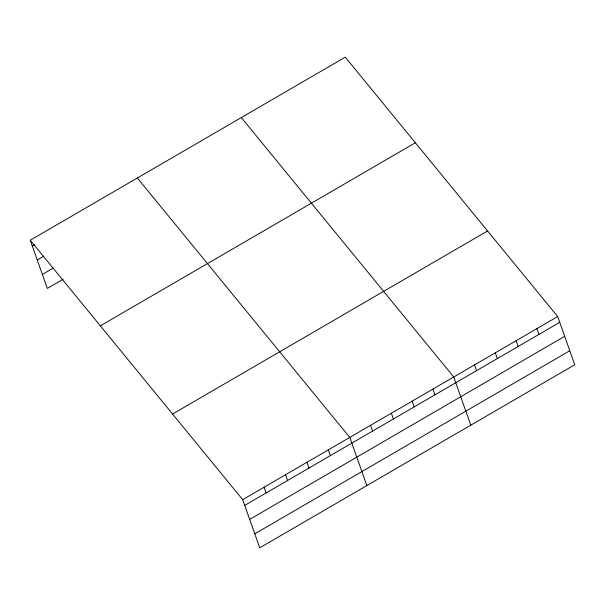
<?xml version="1.0" encoding="UTF-8"?>
<svg xmlns="http://www.w3.org/2000/svg" width="605" height="605" viewBox="0 0 605 605"><rect width="100%" height="100%" fill="white"/><g stroke="black" fill="none" stroke-linecap="round" stroke-linejoin="round"><path stroke-width="0.91" d="M30.25 240.245L345.266 57.165L557.689 316.566L574.75 364.755L259.734 547.835L242.673 499.647L30.25 240.245L47.311 288.434L63.185 279.215M32.292 246.008L34.666 244.624M37.245 260.006L43.598 256.316M42.358 274.436L53.467 267.977M100.347 325.853L415.363 142.765M172.569 414.047L487.585 230.959M242.673 499.647L557.689 316.566M244.707 505.409L559.723 322.321M249.668 519.408L564.684 336.327M254.781 533.837L569.789 350.749M241.312 117.582L453.727 376.983L470.796 425.171M137.358 177.999L349.773 437.4L366.842 485.588M536.892 328.644L538.934 334.406M516.103 340.728L518.145 346.491M495.314 352.813L497.355 358.576M474.524 364.898L476.558 370.653M432.938 389.068L434.98 394.823M412.149 401.145L414.191 406.908M391.359 413.23L393.394 418.993M370.57 425.315L372.604 431.078M328.356 449.848L330.398 455.61M306.932 462.296L308.974 468.058M285.515 474.751L287.549 480.506M264.09 487.199L266.132 492.954"/></g></svg>
